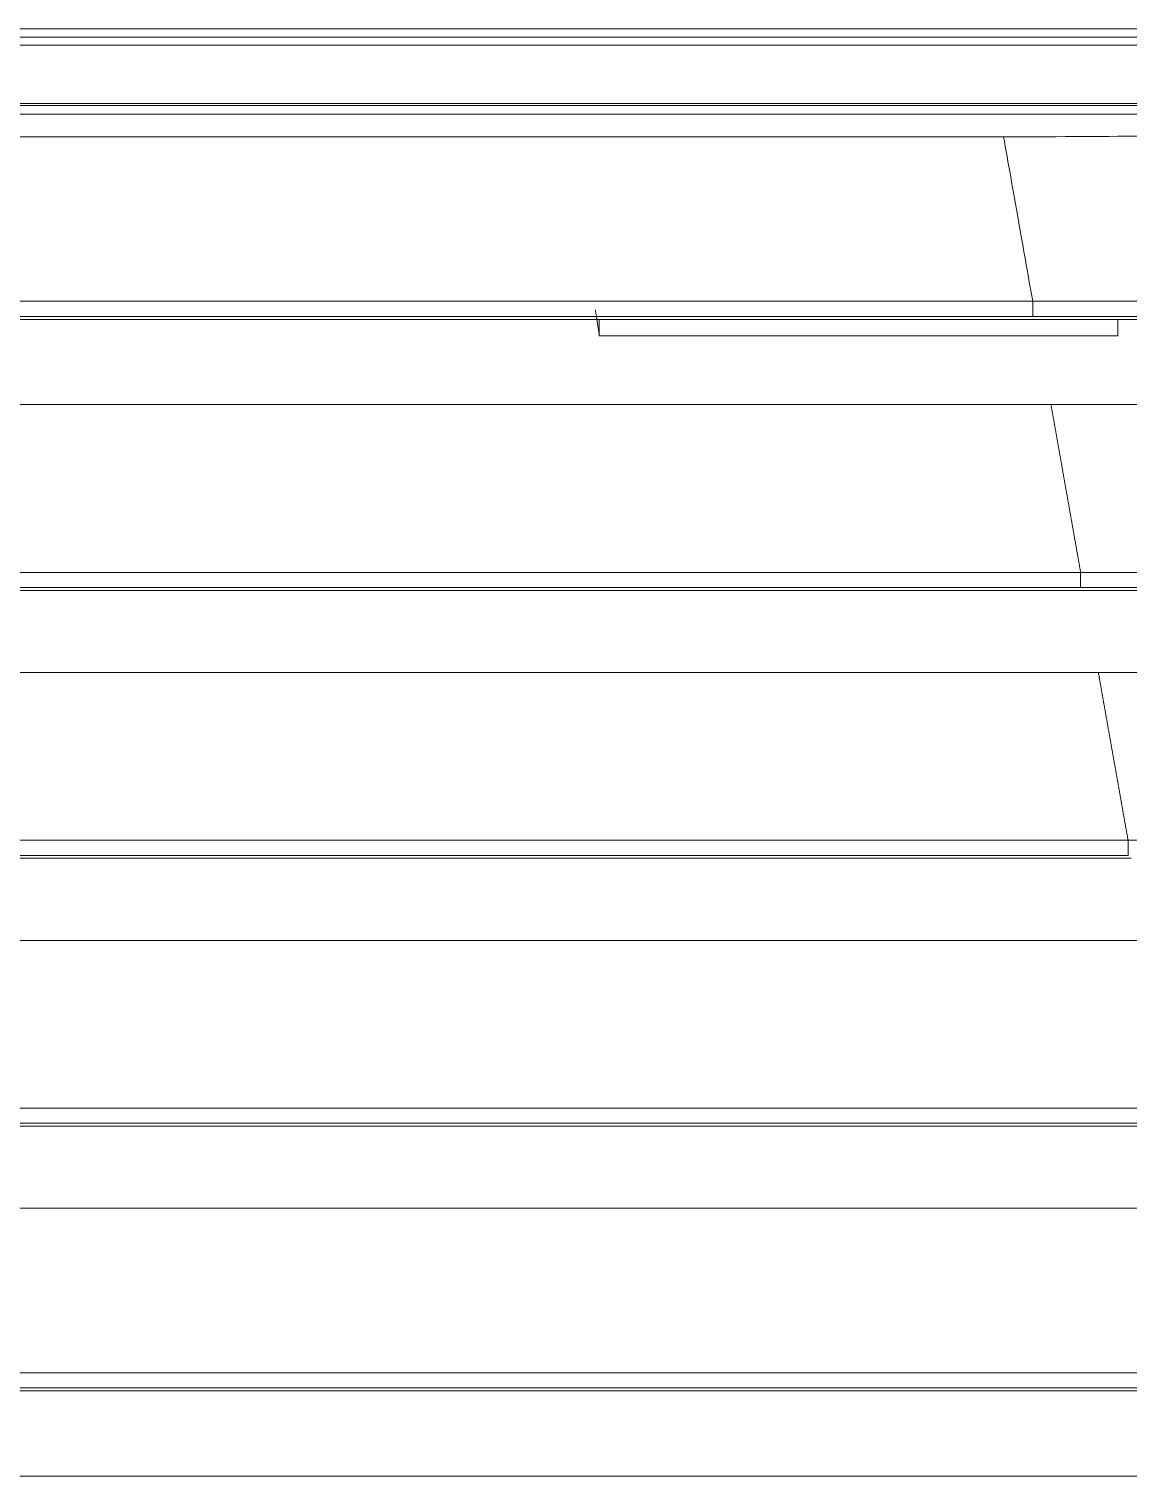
# Model space of a CAD drawing. Header units: millimetres. Extents: x 70151 to 230897, y 35202 to 113211.
# Drawn here: x 183390.5 to 183454.3, y 70949.9 to 71034 of the extents above; entities that cross this region are included whole.
import ezdxf

# ---------------------------------------------------------------- set-up
doc = ezdxf.new("R2010")
doc.units = ezdxf.units.MM
doc.header["$LTSCALE"] = 50
doc.layers.add('2-con', color=2, linetype='Continuous')
doc.layers.add('mark-B', color=2, linetype='Continuous', lineweight=20)

# ---------------------------------------------------------------- blocks, each defined once
blk = doc.blocks.new('무풍1way 일반')
at = {"layer": 'mark-B'}
for p, q in [((-360.94, -161.509), (-234.951, -161.509)), ((-235.049, -166.465), (-360.065, -166.465)), ((-359.878, -166.631), (359.878, -166.631)), ((359.878, -167.515), (-359.878, -167.515)), ((-358.188, -177.073), (-234.951, -177.073)), ((-235.051, -181.844), (-357.344, -181.844)), ((-357.159, -182.009), (357.159, -182.009)), ((357.159, -182.892), (-357.159, -182.892)), ((-355.435, -192.637), (-234.951, -192.637)), ((-235.051, -197.408), (-354.591, -197.408)), ((-354.406, -197.573), (354.406, -197.573)), ((354.406, -198.456), (-354.406, -198.456)), ((-352.682, -208.201), (-234.951, -208.201)), ((-235.051, -212.972), (-351.838, -212.972)), ((-351.653, -213.137), (351.653, -213.137)), ((351.653, -214.02), (-351.653, -214.02)), ((-349.929, -223.765), (-234.951, -223.765)), ((-353.818, -227.774), (-353.818, -228.717)), ((-323.694, -228.721), (-323.694, -227.774)), ((-235.049, -228.721), (-349.053, -228.721)), ((-348.867, -228.887), (348.867, -228.887)), ((348.867, -229.771), (-348.867, -229.771)), ((-347.177, -239.329), (-234.951, -239.329)), ((-237.754, -241.15), (-431.52, -241.15)), ((-237.754, -241.15), (-431.52, -241.15)), ((-410.458, -241.256), (-237.86, -241.256)), ((-410.458, -241.256), (-237.86, -241.256)), ((-396.027, -240.648), (-237.719, -240.648)), ((-396.027, -240.648), (-237.719, -240.648)), ((-235.038, -244.655), (-437.6, -244.655)), ((-464.101, -245.122), (464.101, -245.122)), ((476.318, -245.597), (-476.318, -245.597))]:
    blk.add_line(p, q, dxfattribs=at)
for points, knots in [([(-354.406, -197.573), (-354.406, -197.577), (-354.406, -197.587), (-354.406, -197.623), (-354.406, -197.647), (-354.406, -197.708), (-354.406, -197.744), (-354.406, -197.825), (-354.406, -197.87), (-354.406, -197.964), (-354.406, -198.013), (-354.406, -198.112), (-354.406, -198.162), (-354.406, -198.257), (-354.406, -198.303), (-354.406, -198.386), (-354.406, -198.424), (-354.406, -198.456)], [0, 0, 0, 0, 0.125, 0.125, 0.25, 0.25, 0.375, 0.375, 0.5, 0.5, 0.625, 0.625, 0.75, 0.75, 0.875, 0.875, 1, 1, 1, 1]), ([(-354.406, -198.456), (-354.746, -198.456), (-355.086, -198.456), (-355.766, -198.456), (-356.786, -198.456), (-359.166, -198.455), (-361.205, -198.453), (-365.285, -198.449), (-368.004, -198.445), (-376.163, -198.428), (-381.601, -198.411), (-389.758, -198.378), (-392.477, -198.366), (-397.914, -198.339), (-400.633, -198.324), (-406.07, -198.291), (-408.788, -198.274), (-414.225, -198.237), (-416.943, -198.217), (-422.379, -198.177), (-425.096, -198.155), (-430.532, -198.113), (-433.25, -198.091), (-438.686, -198.049), (-441.404, -198.028), (-446.84, -197.988), (-449.558, -197.968), (-457.712, -197.915), (-463.149, -197.884), (-471.306, -197.852), (-474.026, -197.844), (-479.465, -197.832), (-482.184, -197.828), (-484.905, -197.828)], [0, 0, 0, 0, 0.007812, 0.007812, 0.015625, 0.03125, 0.0625, 0.0625, 0.125, 0.125, 0.25, 0.25, 0.3125, 0.3125, 0.375, 0.375, 0.4375, 0.4375, 0.5, 0.5, 0.5625, 0.5625, 0.625, 0.625, 0.6875, 0.6875, 0.75, 0.75, 0.875, 0.875, 0.9375, 0.9375, 1, 1, 1, 1]), ([(-354.406, -198.456), (-354.4, -198.488), (-354.389, -198.55), (-354.373, -198.644), (-354.356, -198.737), (-354.34, -198.83), (-354.323, -198.924), (-354.307, -199.016), (-354.29, -199.109), (-354.274, -199.201), (-354.258, -199.294), (-354.241, -199.386), (-354.225, -199.477), (-354.209, -199.569), (-354.193, -199.661), (-354.177, -199.752), (-354.161, -199.843), (-354.144, -199.934), (-354.128, -200.024), (-354.112, -200.115), (-354.096, -200.205), (-354.081, -200.295), (-354.065, -200.385), (-354.049, -200.474), (-354.033, -200.564), (-354.017, -200.653), (-354.002, -200.742), (-353.986, -200.831), (-353.97, -200.919), (-353.955, -201.007), (-353.939, -201.096), (-353.923, -201.184), (-353.908, -201.271), (-353.892, -201.359), (-353.877, -201.446), (-353.861, -201.533), (-353.846, -201.62), (-353.831, -201.707), (-353.815, -201.794), (-353.8, -201.88), (-353.785, -201.966), (-353.77, -202.052), (-353.755, -202.138), (-353.739, -202.223), (-353.724, -202.309), (-353.709, -202.394), (-353.694, -202.479), (-353.679, -202.564), (-353.664, -202.648), (-353.649, -202.732), (-353.635, -202.817), (-353.62, -202.9), (-353.605, -202.984), (-353.59, -203.068), (-353.575, -203.151), (-353.561, -203.234), (-353.546, -203.317), (-353.531, -203.4), (-353.517, -203.482), (-353.502, -203.565), (-353.488, -203.647), (-353.473, -203.729), (-353.459, -203.81), (-353.444, -203.892), (-353.43, -203.973), (-353.416, -204.054), (-353.401, -204.135), (-353.387, -204.216), (-353.373, -204.296), (-353.359, -204.376), (-353.345, -204.456), (-353.33, -204.536), (-353.316, -204.616), (-353.302, -204.695), (-353.288, -204.775), (-353.274, -204.854), (-353.26, -204.933), (-353.246, -205.011), (-353.233, -205.09), (-353.219, -205.168), (-353.205, -205.246), (-353.191, -205.324), (-353.177, -205.401), (-353.164, -205.479), (-353.15, -205.556), (-353.136, -205.633), (-353.123, -205.71), (-353.109, -205.787), (-353.096, -205.863), (-353.082, -205.939), (-353.069, -206.015), (-353.055, -206.091), (-353.042, -206.167), (-353.029, -206.242), (-353.015, -206.317), (-353.002, -206.392), (-352.989, -206.467), (-352.976, -206.542), (-352.963, -206.616), (-352.949, -206.69), (-352.936, -206.764), (-352.923, -206.838), (-352.91, -206.912), (-352.897, -206.985), (-352.884, -207.058), (-352.871, -207.131), (-352.859, -207.204), (-352.846, -207.276), (-352.833, -207.349), (-352.82, -207.421), (-352.807, -207.493), (-352.795, -207.565), (-352.782, -207.636), (-352.769, -207.708), (-352.757, -207.779), (-352.744, -207.85), (-352.732, -207.92), (-352.719, -207.991), (-352.707, -208.061), (-352.695, -208.132), (-352.686, -208.178), (-352.682, -208.201)], [0, 0, 0, 0, 0.008438, 0.016875, 0.02531, 0.033743, 0.042175, 0.050606, 0.059035, 0.067462, 0.075889, 0.084314, 0.092737, 0.10116, 0.109581, 0.118001, 0.126419, 0.134836, 0.143253, 0.151668, 0.160081, 0.168494, 0.176906, 0.185317, 0.193726, 0.202135, 0.210542, 0.218949, 0.227355, 0.235759, 0.244163, 0.252566, 0.260968, 0.26937, 0.27777, 0.28617, 0.294569, 0.302968, 0.311365, 0.319762, 0.328159, 0.336554, 0.344949, 0.353344, 0.361738, 0.370132, 0.378525, 0.386917, 0.395309, 0.403701, 0.412092, 0.420483, 0.428874, 0.437264, 0.445654, 0.454044, 0.462434, 0.470823, 0.479212, 0.487601, 0.49599, 0.504379, 0.512767, 0.521156, 0.529544, 0.537933, 0.546321, 0.55471, 0.563098, 0.571487, 0.579875, 0.588264, 0.596653, 0.605043, 0.613432, 0.621822, 0.630212, 0.638602, 0.646992, 0.655383, 0.663774, 0.672166, 0.680558, 0.68895, 0.697343, 0.705737, 0.71413, 0.722525, 0.73092, 0.739315, 0.747711, 0.756108, 0.764506, 0.772904, 0.781303, 0.789702, 0.798102, 0.806503, 0.814905, 0.823308, 0.831712, 0.840116, 0.848521, 0.856928, 0.865335, 0.873743, 0.882152, 0.890562, 0.898974, 0.907386, 0.915799, 0.924214, 0.93263, 0.941047, 0.949465, 0.957884, 0.966305, 0.974727, 0.98315, 0.991574, 1, 1, 1, 1]), ([(-352.682, -208.201), (-358.119, -208.201), (-368.991, -208.327), (-385.244, -208.798), (-401.435, -209.458), (-417.589, -210.21), (-430.965, -210.832), (-438.971, -211.17), (-441.585, -211.275)], [0, 0, 0, 0, 0.182341, 0.364682, 0.547023, 0.729364, 0.911705, 1, 1, 1, 1]), ([(-351.653, -214.02), (-351.993, -214.02), (-352.333, -214.02), (-353.013, -214.02), (-354.033, -214.02), (-356.412, -214.019), (-358.451, -214.018), (-362.53, -214.014), (-365.25, -214.01), (-373.407, -213.994), (-378.845, -213.978), (-387.001, -213.947), (-389.72, -213.935), (-395.157, -213.91), (-397.875, -213.895), (-403.312, -213.865), (-406.03, -213.848), (-411.467, -213.813), (-414.185, -213.794), (-419.621, -213.755), (-422.339, -213.735), (-427.774, -213.694), (-430.492, -213.674), (-435.928, -213.633), (-438.646, -213.613), (-444.082, -213.574), (-446.8, -213.556), (-454.954, -213.504), (-460.391, -213.475), (-468.547, -213.444), (-471.266, -213.436), (-476.704, -213.425), (-479.424, -213.422), (-482.143, -213.421)], [0, 0, 0, 0, 0.007812, 0.007812, 0.015625, 0.03125, 0.0625, 0.0625, 0.125, 0.125, 0.25, 0.25, 0.3125, 0.3125, 0.375, 0.375, 0.4375, 0.4375, 0.5, 0.5, 0.5625, 0.5625, 0.625, 0.625, 0.6875, 0.6875, 0.75, 0.75, 0.875, 0.875, 0.9375, 0.9375, 1, 1, 1, 1]), ([(-469.057, -212.94), (-464.164, -212.945), (-459.271, -212.953), (-449.488, -212.97), (-444.597, -212.981), (-437.26, -212.997), (-434.815, -213.003), (-429.924, -213.015), (-427.479, -213.021), (-422.588, -213.032), (-417.698, -213.044), (-410.361, -213.061), (-403.025, -213.077), (-398.133, -213.087), (-390.795, -213.101), (-385.903, -213.109), (-376.119, -213.122), (-368.78, -213.13), (-361.44, -213.135), (-356.547, -213.137), (-354.1, -213.137), (-351.653, -213.137)], [0, 0, 0, 0, 0.125, 0.125, 0.25, 0.25, 0.3125, 0.3125, 0.375, 0.375, 0.4375, 0.5, 0.5625, 0.625, 0.625, 0.75, 0.75, 0.875, 0.9375, 0.9375, 1, 1, 1, 1]), ([(-443.051, -212.834), (-439.251, -212.841), (-435.451, -212.849), (-427.851, -212.865), (-424.051, -212.873), (-416.452, -212.889), (-412.652, -212.897), (-405.052, -212.913), (-401.252, -212.92), (-393.651, -212.933), (-389.851, -212.94), (-382.249, -212.951), (-378.448, -212.955), (-370.846, -212.963), (-367.045, -212.966), (-359.442, -212.97), (-355.64, -212.972), (-351.838, -212.972)], [0, 0, 0, 0, 0.125, 0.125, 0.25, 0.25, 0.375, 0.375, 0.5, 0.5, 0.625, 0.625, 0.75, 0.75, 0.875, 0.875, 1, 1, 1, 1]), ([(-351.653, -213.137), (-351.653, -213.141), (-351.653, -213.151), (-351.653, -213.187), (-351.653, -213.211), (-351.653, -213.272), (-351.653, -213.308), (-351.653, -213.389), (-351.653, -213.434), (-351.653, -213.528), (-351.653, -213.577), (-351.653, -213.676), (-351.653, -213.726), (-351.653, -213.821), (-351.653, -213.867), (-351.653, -213.95), (-351.653, -213.988), (-351.653, -214.02)], [0, 0, 0, 0, 0.125, 0.125, 0.25, 0.25, 0.375, 0.375, 0.5, 0.5, 0.625, 0.625, 0.75, 0.75, 0.875, 0.875, 1, 1, 1, 1]), ([(-351.653, -214.02), (-351.647, -214.052), (-351.636, -214.114), (-351.62, -214.208), (-351.603, -214.301), (-351.587, -214.394), (-351.57, -214.488), (-351.554, -214.58), (-351.538, -214.673), (-351.521, -214.765), (-351.505, -214.858), (-351.489, -214.95), (-351.472, -215.041), (-351.456, -215.133), (-351.44, -215.225), (-351.424, -215.316), (-351.408, -215.407), (-351.392, -215.498), (-351.376, -215.588), (-351.36, -215.679), (-351.344, -215.769), (-351.328, -215.859), (-351.312, -215.949), (-351.296, -216.038), (-351.28, -216.128), (-351.265, -216.217), (-351.249, -216.306), (-351.233, -216.395), (-351.217, -216.483), (-351.202, -216.571), (-351.186, -216.66), (-351.171, -216.748), (-351.155, -216.835), (-351.14, -216.923), (-351.124, -217.01), (-351.109, -217.097), (-351.093, -217.184), (-351.078, -217.271), (-351.063, -217.358), (-351.047, -217.444), (-351.032, -217.53), (-351.017, -217.616), (-351.002, -217.702), (-350.987, -217.787), (-350.972, -217.873), (-350.957, -217.958), (-350.942, -218.043), (-350.927, -218.128), (-350.912, -218.212), (-350.897, -218.296), (-350.882, -218.381), (-350.867, -218.465), (-350.852, -218.548), (-350.837, -218.632), (-350.823, -218.715), (-350.808, -218.798), (-350.793, -218.881), (-350.779, -218.964), (-350.764, -219.046), (-350.75, -219.129), (-350.735, -219.211), (-350.721, -219.293), (-350.706, -219.374), (-350.692, -219.456), (-350.677, -219.537), (-350.663, -219.618), (-350.649, -219.699), (-350.634, -219.78), (-350.62, -219.86), (-350.606, -219.94), (-350.592, -220.02), (-350.578, -220.1), (-350.564, -220.18), (-350.55, -220.259), (-350.535, -220.339), (-350.522, -220.418), (-350.508, -220.497), (-350.494, -220.575), (-350.48, -220.654), (-350.466, -220.732), (-350.452, -220.81), (-350.438, -220.888), (-350.425, -220.965), (-350.411, -221.043), (-350.397, -221.12), (-350.384, -221.197), (-350.37, -221.274), (-350.357, -221.351), (-350.343, -221.427), (-350.33, -221.503), (-350.316, -221.579), (-350.303, -221.655), (-350.289, -221.731), (-350.276, -221.806), (-350.263, -221.881), (-350.249, -221.956), (-350.236, -222.031), (-350.223, -222.106), (-350.21, -222.18), (-350.197, -222.254), (-350.184, -222.328), (-350.171, -222.402), (-350.158, -222.476), (-350.145, -222.549), (-350.132, -222.622), (-350.119, -222.695), (-350.106, -222.768), (-350.093, -222.84), (-350.08, -222.913), (-350.067, -222.985), (-350.055, -223.057), (-350.042, -223.129), (-350.029, -223.2), (-350.017, -223.272), (-350.004, -223.343), (-349.992, -223.414), (-349.979, -223.484), (-349.967, -223.555), (-349.954, -223.625), (-349.942, -223.696), (-349.934, -223.742), (-349.929, -223.765)], [0, 0, 0, 0, 0.008438, 0.016875, 0.02531, 0.033743, 0.042175, 0.050606, 0.059035, 0.067462, 0.075889, 0.084314, 0.092737, 0.10116, 0.109581, 0.118001, 0.126419, 0.134836, 0.143253, 0.151668, 0.160081, 0.168494, 0.176906, 0.185317, 0.193726, 0.202135, 0.210542, 0.218949, 0.227355, 0.235759, 0.244163, 0.252566, 0.260968, 0.26937, 0.27777, 0.28617, 0.294569, 0.302968, 0.311365, 0.319762, 0.328159, 0.336554, 0.344949, 0.353344, 0.361738, 0.370132, 0.378525, 0.386917, 0.395309, 0.403701, 0.412092, 0.420483, 0.428874, 0.437264, 0.445654, 0.454044, 0.462434, 0.470823, 0.479212, 0.487601, 0.49599, 0.504379, 0.512767, 0.521156, 0.529544, 0.537933, 0.546321, 0.55471, 0.563098, 0.571487, 0.579875, 0.588264, 0.596653, 0.605043, 0.613432, 0.621822, 0.630212, 0.638602, 0.646992, 0.655383, 0.663774, 0.672166, 0.680558, 0.68895, 0.697343, 0.705737, 0.71413, 0.722525, 0.73092, 0.739315, 0.747711, 0.756108, 0.764506, 0.772904, 0.781303, 0.789702, 0.798102, 0.806503, 0.814905, 0.823308, 0.831712, 0.840116, 0.848521, 0.856928, 0.865335, 0.873743, 0.882152, 0.890562, 0.898974, 0.907386, 0.915799, 0.924214, 0.93263, 0.941047, 0.949465, 0.957884, 0.966305, 0.974727, 0.98315, 0.991574, 1, 1, 1, 1]), ([(-349.929, -223.765), (-355.368, -223.765), (-366.243, -223.891), (-382.498, -224.362), (-398.687, -225.022), (-414.836, -225.774), (-428.21, -226.397), (-436.216, -226.735), (-438.832, -226.839)], [0, 0, 0, 0, 0.18233, 0.36466, 0.546989, 0.729319, 0.911649, 1, 1, 1, 1]), ([(-440.316, -228.618), (-436.514, -228.623), (-432.711, -228.63), (-425.107, -228.642), (-421.305, -228.648), (-413.7, -228.661), (-409.898, -228.667), (-402.293, -228.679), (-398.491, -228.684), (-390.886, -228.694), (-387.083, -228.699), (-379.477, -228.707), (-375.675, -228.71), (-368.069, -228.715), (-364.266, -228.718), (-356.66, -228.72), (-352.856, -228.721), (-349.053, -228.721)], [0, 0, 0, 0, 0.125, 0.125, 0.25, 0.25, 0.375, 0.375, 0.5, 0.5, 0.625, 0.625, 0.75, 0.75, 0.875, 0.875, 1, 1, 1, 1]), ([(-348.867, -229.771), (-349.547, -229.771), (-350.226, -229.771), (-351.586, -229.771), (-353.624, -229.77), (-355.663, -229.769), (-359.74, -229.765), (-362.459, -229.762), (-370.613, -229.748), (-376.05, -229.734), (-384.204, -229.706), (-386.922, -229.695), (-392.357, -229.672), (-395.075, -229.659), (-400.511, -229.631), (-403.229, -229.615), (-408.664, -229.583), (-411.381, -229.565), (-416.816, -229.529), (-419.534, -229.51), (-424.969, -229.472), (-427.686, -229.453), (-433.121, -229.414), (-435.838, -229.395), (-441.273, -229.359), (-443.991, -229.342), (-452.143, -229.293), (-457.578, -229.266), (-465.732, -229.237), (-468.45, -229.229), (-473.887, -229.218), (-476.605, -229.215), (-479.324, -229.215)], [0, 0, 0, 0, 0.015625, 0.015625, 0.03125, 0.0625, 0.0625, 0.125, 0.125, 0.25, 0.25, 0.3125, 0.3125, 0.375, 0.375, 0.4375, 0.4375, 0.5, 0.5, 0.5625, 0.5625, 0.625, 0.625, 0.6875, 0.6875, 0.75, 0.75, 0.875, 0.875, 0.9375, 0.9375, 1, 1, 1, 1]), ([(-466.275, -228.732), (-461.382, -228.736), (-456.49, -228.742), (-446.706, -228.757), (-441.814, -228.765), (-434.477, -228.779), (-432.032, -228.783), (-427.141, -228.793), (-424.695, -228.797), (-419.804, -228.807), (-414.913, -228.816), (-407.575, -228.83), (-400.238, -228.842), (-395.346, -228.85), (-388.008, -228.86), (-383.116, -228.866), (-373.331, -228.876), (-368.439, -228.88), (-361.1, -228.884), (-358.653, -228.885), (-353.76, -228.887), (-351.314, -228.887), (-348.867, -228.887)], [0, 0, 0, 0, 0.125, 0.125, 0.25, 0.25, 0.3125, 0.3125, 0.375, 0.375, 0.4375, 0.5, 0.5625, 0.625, 0.625, 0.75, 0.75, 0.875, 0.875, 0.9375, 0.9375, 1, 1, 1, 1]), ([(-348.867, -228.887), (-348.867, -228.891), (-348.867, -228.901), (-348.867, -228.937), (-348.867, -228.962), (-348.867, -229.023), (-348.867, -229.059), (-348.867, -229.14), (-348.867, -229.185), (-348.867, -229.279), (-348.867, -229.328), (-348.867, -229.428), (-348.867, -229.477), (-348.867, -229.573), (-348.867, -229.618), (-348.867, -229.702), (-348.867, -229.739), (-348.867, -229.771)], [0, 0, 0, 0, 0.125, 0.125, 0.25, 0.25, 0.375, 0.375, 0.5, 0.5, 0.625, 0.625, 0.75, 0.75, 0.875, 0.875, 1, 1, 1, 1]), ([(-347.177, -239.329), (-347.438, -237.85), (-347.966, -234.868), (-348.575, -231.426), (-348.867, -229.771)], [0, 0, 0, 0, 0.544728, 1, 1, 1, 1]), ([(-347.177, -239.329), (-352.617, -239.329), (-363.496, -239.455), (-379.752, -239.927), (-395.939, -240.586), (-412.083, -241.338), (-425.456, -241.961), (-433.462, -242.299), (-436.079, -242.404)], [0, 0, 0, 0, 0.182319, 0.364638, 0.546957, 0.729276, 0.911595, 1, 1, 1, 1])]:
    blk.add_open_spline(points, degree=3, knots=knots, dxfattribs=at)
for points in [[(-323.694, -227.774), (-353.818, -227.774)], [(-323.465, -229.28), (-323.694, -227.774)]]:
    blk.add_open_spline(points, degree=1, dxfattribs=at)
blk = doc.blocks.new('dpdjzjs')
at = {"layer": 'mark-B', "rotation": 180}
blk.add_blockref('무풍1way 일반', (183099.915, 90780.439), dxfattribs=at)

msp = doc.modelspace()

# ---------------------------------------------------------------- block references
at = {"layer": '2-con'}
msp.add_blockref('dpdjzjs', (0, -19992.043), dxfattribs=at)

doc.saveas('drawing.dxf')
